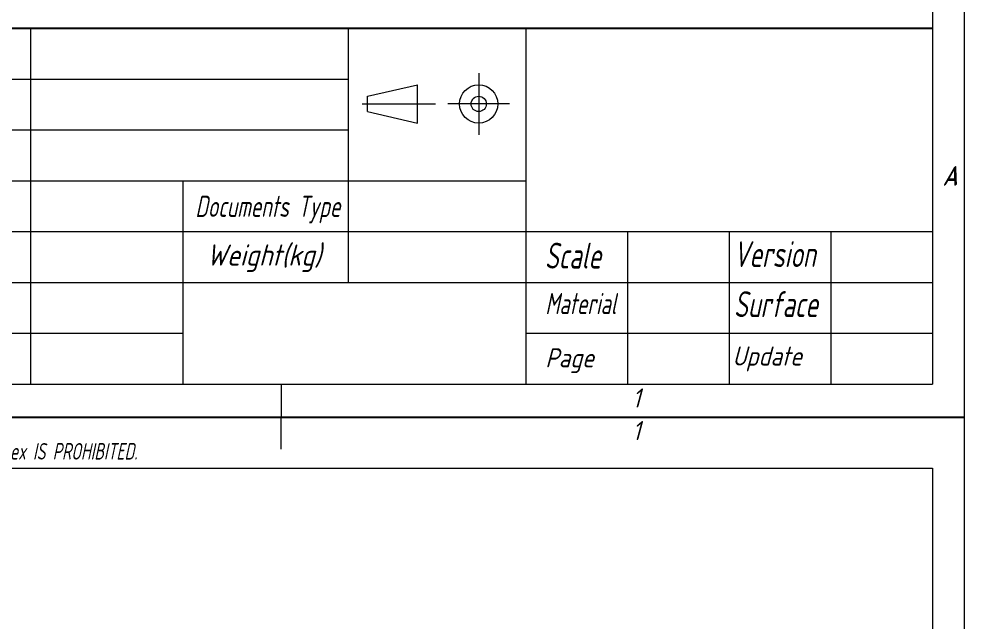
# Model space of a CAD drawing. Header units: millimetres. Extents: x -962 to 79815, y -55582 to 115780.
# Drawn here: x 51191 to 79815, y 52461 to 70717 of the extents above; entities that cross this region are included whole.
import ezdxf

# ---------------------------------------------------------------- set-up
doc = ezdxf.new("R2010")
doc.units = ezdxf.units.MM
doc.layers.add('01 Heavy line', color=7, linetype='Continuous', lineweight=18)
doc.styles.add('GB', font='gbeitc.shx', dxfattribs={"width": 0.8, "bigfont": 'gbcbig.shx'})
doc.styles.add('样式 1', font='')
doc.styles.get('样式 1').set_extended_font_data('KaiTi_GB2312')

# ---------------------------------------------------------------- blocks, each defined once
blk = doc.blocks.new('00-Greenex-京立蔚蓝英文图框')
blk.add_line((102, -227.78), (410, -227.78))
at = {"layer": '01 Heavy line', "color": 4, "lineweight": 25}
blk.add_line((-5, 8), (415, 8), dxfattribs=at)
at = {"layer": '01 Heavy line', "color": 4}
for p, q in [((307.44, 3), (307.44, 8)), ((415, 8), (415, -289)), ((268, -227.78), (268, -283.78)), ((318, -227.78), (318, -267.78)), ((346, -227.78), (346, -283.78)), ((338.57, -234.84), (338.57, -244.54)), ((238, -235.78), (318, -235.78)), ((321.04, -238.49), (328.91, -236.68)), ((328.91, -242.69), (328.91, -236.68)), ((321.04, -240.89), (321.04, -238.49)), ((320.21, -239.69), (331.74, -239.69)), ((321.04, -240.89), (328.91, -242.69)), ((343.42, -239.69), (333.71, -239.69)), ((238, -243.78), (318, -243.78)), ((238, -251.78), (346, -251.78)), ((292, -251.78), (292, -283.78)), ((238, -259.78), (410, -259.78)), ((362, -259.78), (362, -283.78)), ((378, -259.78), (378, -283.78)), ((394, -259.78), (394, -283.78)), ((238, -267.78), (410, -267.78)), ((238, -275.78), (292, -275.78)), ((346, -275.78), (410, -275.78)), ((307.44, -283.88), (307.44, -289)), ((307.44, -283.88), (307.44, -289)), ((-5, -289), (415, -289))]:
    blk.add_line(p, q, dxfattribs=at)
at = {"layer": '01 Heavy line', "color": 7, "lineweight": 18}
for p, q in [((0, 0), (410, 0)), ((410, 0), (410, -283.78)), ((0, -283.78), (410, -283.78))]:
    blk.add_line(p, q, dxfattribs=at)
at = {"layer": '01 Heavy line', "color": 4}
for radius in [3.01, 1.2]:
    blk.add_circle((338.57, -239.69), radius, dxfattribs=at)
at = {"layer": '01 Heavy line', "color": 4, "style": 'GB'}
for s, height, p in [('1', 3, (362.76, 4.41)), ('A', 3, (411.71, -252.46)), ('Weight(kg)', 3.333, (295.75, -265.13)), ('Page', 3, (349.06, -281.14)), ('Update', 3, (378.52, -280.86)), ('1', 3, (362.76, -287.46))]:
    blk.add_text(s, height=height, dxfattribs=at).set_placement(p)
at = {"layer": '01 Heavy line', "color": 0, "style": '样式 1'}
blk.add_text('YMT', height=0.000998, dxfattribs=at).set_placement((376.36, -228.86))
at = {"layer": '01 Heavy line', "style": 'GB'}
blk.add_text('A', height=3, dxfattribs=at).set_placement((411.59, -252.56))
at = {"layer": '01 Heavy line', "color": 4, "style": 'GB', "width": 0.8}
for s, height, p in [('Documents Type', 3.3333, (293.95, -257.47)), ('Scale', 4.067, (348.97, -265.59)), ('Version', 4.067, (378.68, -265.36)), ('Surface', 4.067, (378.75, -273.23)), ('Material', 3.333, (349.06, -272.77))]:
    blk.add_text(s, height=height, dxfattribs=at).set_placement(p)
at = {"layer": '01 Heavy line', "color": 4, "insert": (7.56, 3.95), "char_height": 2.6, "attachment_point": 1, "style": 'GB'}
blk.add_mtext('PROPRIETARY AND CONFIDENTIAL: THE INFORMATION CONTAINED IN THIS DRAWING IS THE SOLE PROPETY OF Greenex TECHNOLOGY CO.,LTD. ANY REPRODUCTION IN PART OR AS A WHOLE WITHOUT THE PERMISSION FROM Greenex IS PROHIBITED.', dxfattribs=at)

msp = doc.modelspace()

# ---------------------------------------------------------------- block references
at = {"xscale": 192.3257142857143, "yscale": 192.3257142857143, "zscale": 192.3257142857143}
for p in [(0, 114241.5), (0, 57120.7)]:
    msp.add_blockref('00-Greenex-京立蔚蓝英文图框', p, dxfattribs=at)

doc.saveas('drawing.dxf')
